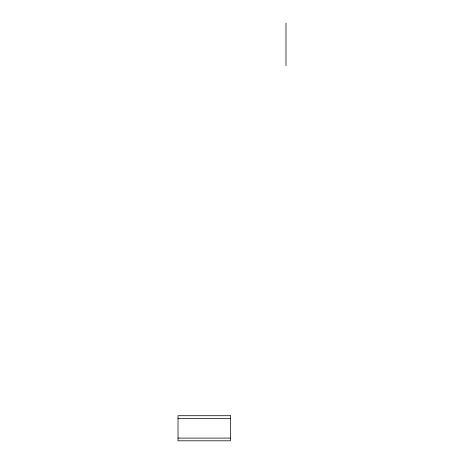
<?xml version="1.0" encoding="UTF-8"?>
<svg xmlns="http://www.w3.org/2000/svg" width="464" height="464" viewBox="0 0 464 464"><rect width="100%" height="100%" fill="white"/><g stroke="black" fill="none" stroke-linecap="round" stroke-linejoin="round"><path stroke-width="0.7" d="M178.014 418.4L230.364 418.4M178.014 438.097L230.364 438.097M285.986 23.2L285.986 65.639M230.364 415.715L178.014 415.715L178.014 440.8L230.364 440.8L230.364 415.715"/></g></svg>
